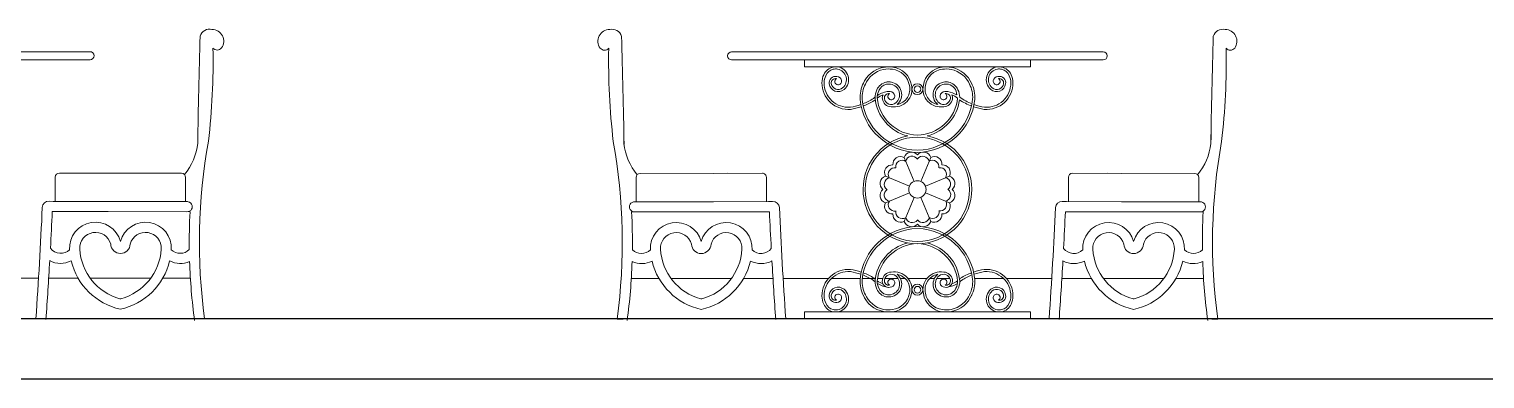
# Model space of a CAD drawing. Header units: millimetres. Extents: x 587797 to 2274247, y 1711 to 439204.
# Drawn here: x 973342 to 976882, y 287120 to 287971 of the extents above; entities that cross this region are included whole.
import ezdxf

# ---------------------------------------------------------------- set-up
doc = ezdxf.new("R2010")
doc.units = ezdxf.units.MM
doc.layers.add('finiture', color=7, linetype='Continuous', lineweight=20)

msp = doc.modelspace()

# ---------------------------------------------------------------- linework, layer by layer
for p, q in [((971939.651, 287266.983, 442.155), (991559.651, 287266.983, 442.155)), ((971939.651, 287266.983, 442.155), (991559.651, 287266.983, 442.155)), ((971939.651, 287119.666, 442.155), (1042638.019, 287119.666, 442.155))]:
    msp.add_line(p, q)
at = {"layer": 'finiture', "linetype": 'Continuous'}
for p, q in [((972586.4, 287915.796, 442.155), (973490.054, 287915.796, 442.155)), ((973312.867, 287896.109, 442.155), (973490.054, 287896.109, 442.155)), ((975050.544, 287915.382, 442.155), (975954.198, 287915.382, 442.155)), ((975227.731, 287895.694, 442.155), (975050.544, 287895.694, 442.155)), ((975777.011, 287895.694, 442.155), (975954.198, 287895.694, 442.155))]:
    msp.add_line(p, q, dxfattribs=at)
at = {"layer": 'finiture'}
for p, q in [((975227.731, 287878.898, 442.155), (975227.731, 287895.694, 442.155)), ((975227.731, 287895.694, 442.155), (975777.011, 287895.694, 442.155)), ((975777.011, 287878.898, 442.155), (975777.011, 287895.694, 442.155)), ((975227.731, 287878.898, 442.155), (975777.011, 287878.898, 442.155)), ((975470.064, 287658.659, 442.155), (975494.294, 287600.162, 442.155)), ((975534.678, 287658.659, 442.155), (975510.448, 287600.162, 442.155)), ((973405.434, 287551.508, 442.155), (973405.522, 287610.57, 442.155)), ((973712.699, 287619.863, 442.155), (973415.381, 287620.399, 442.155)), ((973534.509, 287620.131, 442.155), (973499.668, 287620.272, 442.155)), ((973722.439, 287550.943, 442.155), (973722.528, 287610.005, 442.155)), ((974818.159, 287550.528, 442.155), (974818.071, 287609.59, 442.155)), ((974827.9, 287619.449, 442.155), (975125.217, 287619.984, 442.155)), ((975006.09, 287619.717, 442.155), (975040.93, 287619.858, 442.155)), ((975135.165, 287551.093, 442.155), (975135.076, 287610.155, 442.155)), ((975424.375, 287612.97, 442.155), (975482.872, 287588.74, 442.155)), ((975580.367, 287612.97, 442.155), (975521.87, 287588.74, 442.155)), ((975869.578, 287551.093, 442.155), (975869.667, 287610.155, 442.155)), ((976176.843, 287619.449, 442.155), (975879.525, 287619.984, 442.155)), ((975998.653, 287619.717, 442.155), (975963.813, 287619.858, 442.155)), ((976186.583, 287550.528, 442.155), (976186.672, 287609.59, 442.155)), ((975424.375, 287548.356, 442.155), (975482.872, 287572.586, 442.155)), ((975580.367, 287548.356, 442.155), (975521.87, 287572.586, 442.155)), ((973400.69, 287551.515, 442.155), (973390.4, 287551.959, 442.155)), ((973534.405, 287551.225, 442.155), (973400.69, 287551.515, 442.155)), ((973534.405, 287551.225, 442.155), (973727.182, 287550.935, 442.155)), ((975006.193, 287550.811, 442.155), (974813.416, 287550.521, 442.155)), ((975006.193, 287550.811, 442.155), (975139.908, 287551.1, 442.155)), ((975139.908, 287551.1, 442.155), (975150.198, 287551.544, 442.155)), ((975494.294, 287561.164, 442.155), (975470.064, 287502.667, 442.155)), ((975534.678, 287502.667, 442.155), (975510.448, 287561.164, 442.155)), ((975864.834, 287551.1, 442.155), (975854.544, 287551.544, 442.155)), ((975998.549, 287550.811, 442.155), (975864.834, 287551.1, 442.155)), ((975998.549, 287550.811, 442.155), (976191.326, 287550.521, 442.155)), ((973534.368, 287526.616, 442.155), (973398.169, 287526.913, 442.155)), ((973534.368, 287526.616, 442.155), (973733.282, 287526.317, 442.155)), ((975006.23, 287526.201, 442.155), (974807.316, 287525.902, 442.155)), ((975006.23, 287526.201, 442.155), (975142.429, 287526.499, 442.155)), ((975998.512, 287526.201, 442.155), (975862.313, 287526.499, 442.155)), ((975998.512, 287526.201, 442.155), (976197.426, 287525.902, 442.155)), ((973364.855, 287364.547, 442.155), (973254.605, 287364.547, 442.155)), ((973461.166, 287364.547, 442.155), (973389.51, 287364.547, 442.155)), ((973637.592, 287364.547, 442.155), (973490.487, 287364.547, 442.155)), ((973734.097, 287364.547, 442.155), (973666.913, 287364.547, 442.155)), ((974806.502, 287364.133, 442.155), (974873.685, 287364.133, 442.155)), ((974903.006, 287364.133, 442.155), (975050.111, 287364.133, 442.155)), ((975079.432, 287364.133, 442.155), (975151.088, 287364.133, 442.155)), ((975175.743, 287364.133, 442.155), (975285.993, 287364.133, 442.155)), ((975293.203, 287364.133, 442.155), (975363.121, 287364.133, 442.155)), ((975368.389, 287364.133, 442.155), (975400.071, 287364.133, 442.155)), ((975405.369, 287364.133, 442.155), (975417.862, 287364.133, 442.155)), ((975423.448, 287364.133, 442.155), (975455.02, 287364.133, 442.155)), ((975461.003, 287364.133, 442.155), (975472.203, 287364.133, 442.155)), ((975479.3, 287364.133, 442.155), (975525.443, 287364.133, 442.155)), ((975525.443, 287364.133, 442.155), (975479.3, 287364.133, 442.155)), ((975543.74, 287364.133, 442.155), (975532.54, 287364.133, 442.155)), ((975581.294, 287364.133, 442.155), (975549.722, 287364.133, 442.155)), ((975711.539, 287364.133, 442.155), (975641.621, 287364.133, 442.155)), ((975828.999, 287364.133, 442.155), (975718.749, 287364.133, 442.155)), ((975925.31, 287364.133, 442.155), (975853.654, 287364.133, 442.155)), ((976101.736, 287364.133, 442.155), (975954.631, 287364.133, 442.155)), ((976198.241, 287364.133, 442.155), (976131.057, 287364.133, 442.155)), ((973358.353, 287266.11, 442.155), (973373.131, 287266.088, 442.155)), ((973768.662, 287265.405, 442.155), (973753.884, 287265.427, 442.155)), ((974771.936, 287264.99, 442.155), (974786.714, 287265.012, 442.155)), ((975182.245, 287265.695, 442.155), (975167.467, 287265.673, 442.155)), ((975227.731, 287282.428, 442.155), (975227.731, 287265.632, 442.155)), ((975227.731, 287282.428, 442.155), (975777.011, 287282.428, 442.155)), ((975777.011, 287282.428, 442.155), (975777.011, 287265.632, 442.155)), ((975822.497, 287265.695, 442.155), (975837.275, 287265.673, 442.155)), ((976232.806, 287264.99, 442.155), (976218.028, 287265.012, 442.155))]:
    msp.add_line(p, q, dxfattribs=at)
for centre, radius in [((975502.371, 287824.613, 442.155), 13.301), ((975502.371, 287824.613, 442.155), 8.068), ((975502.371, 287580.663, 442.155), 126.878), ((975502.371, 287580.663, 442.155), 21.106), ((975502.371, 287336.713, 442.155), 13.301), ((975502.371, 287336.713, 442.155), 8.068)]:
    msp.add_circle(centre, radius, dxfattribs=at)
for centre, radius, start, end in [((973781.047, 287946.421, 442.155), 24.28, 76.647707, 163.070705), ((973786.654, 287941.48, 442.155), 28.565, 324.347383, 90), ((974753.944, 287941.065, 442.155), 28.565, 90, 215.652617), ((974759.551, 287946.007, 442.155), 24.28, 16.929295, 103.352293), ((976245.191, 287946.007, 442.155), 24.28, 76.647707, 163.070705), ((976250.799, 287941.065, 442.155), 28.565, 324.347383, 90), ((992539.591, 287394.947, 442.155), 18790.075, 178.2949969, 179.0978898), ((972163.292, 287890.484, 442.155), 1626.043, 353.202709, 1.194978), ((973799.235, 287933.683, 442.155), 13.835, 222.176822, 320.213134), ((974741.364, 287933.269, 442.155), 13.835, 219.786866, 317.823178), ((976377.306, 287890.069, 442.155), 1626.043, 178.805022, 186.797291), ((956001.007, 287394.532, 442.155), 18790.075, 0.9021102, 1.7050031), ((995003.735, 287394.532, 442.155), 18790.075, 178.2949969, 179.0978898), ((974627.437, 287890.069, 442.155), 1626.043, 353.202709, 1.194978), ((976263.379, 287933.269, 442.155), 13.835, 222.176822, 320.213134), ((975314.001, 287840.154, 442.155), 43.937, 153.538622, 180), ((975303.624, 287847.682, 442.155), 31.364, 101.151267, 157.404265), ((975314.001, 287840.154, 442.155), 38.705, 153.538622, 180.230181), ((975303.624, 287847.682, 442.155), 26.132, 103.422277, 157.404265), ((975303.619, 287839.682, 442.155), 15.99, 79.532739, 188.280594), ((975303.903, 287839.094, 442.155), 39.825, 83.160325, 100.569956), ((975303.903, 287839.094, 442.155), 34.592, 83.160325, 100.569956), ((975306.443, 287843.758, 442.155), 11.648, 7.435488, 89.601673), ((975303.624, 287847.682, 442.155), 31.364, 310.065957, 81.936811), ((975303.624, 287847.682, 442.155), 26.132, 310.065957, 80.308004), ((975432.867, 287811.054, 442.155), 67.992, 101.151267, 157.404265), ((975432.799, 287811.104, 442.155), 62.677, 101.705971, 157.423148), ((975433.147, 287802.466, 442.155), 76.453, 83.160325, 100.569956), ((975433.147, 287802.466, 442.155), 71.22, 83.160325, 100.569956), ((975435.351, 287825.47, 442.155), 48.12, 9.444628, 82.504445), ((975435.351, 287825.47, 442.155), 53.353, 9.444628, 82.504445), ((975569.391, 287825.47, 442.155), 53.353, 97.495555, 170.555372), ((975569.391, 287825.47, 442.155), 48.12, 97.495555, 170.555372), ((975571.596, 287802.466, 442.155), 76.453, 79.430044, 96.839675), ((975571.596, 287802.466, 442.155), 71.22, 79.430044, 96.839675), ((975571.943, 287811.104, 442.155), 62.677, 22.576852, 78.294029), ((975571.875, 287811.054, 442.155), 67.992, 22.595735, 78.848733), ((975701.119, 287847.682, 442.155), 31.364, 98.063189, 229.934043), ((975701.119, 287847.682, 442.155), 26.132, 99.691996, 229.934043), ((975698.299, 287843.758, 442.155), 11.648, 90.398327, 172.564512), ((975700.839, 287839.094, 442.155), 39.825, 79.430044, 96.839675), ((975700.839, 287839.094, 442.155), 34.592, 79.430044, 96.839675), ((975701.123, 287839.682, 442.155), 15.99, 351.719406, 100.467261), ((975701.119, 287847.682, 442.155), 31.364, 22.595735, 78.848733), ((975701.119, 287847.682, 442.155), 26.132, 22.595735, 76.577723), ((975690.741, 287840.154, 442.155), 38.705, 359.769819, 26.461378), ((975690.741, 287840.154, 442.155), 43.937, 0, 26.461378), ((975334.363, 287839.562, 442.155), 64.302, 179.472052, 274.736745), ((975334.363, 287839.562, 442.155), 59.069, 179.472052, 274.736745), ((975309.617, 287840.555, 442.155), 22.052, 188.280594, 310.065957), ((975303.619, 287839.682, 442.155), 10.758, 79.532739, 188.280594), ((975309.617, 287840.555, 442.155), 16.819, 188.280594, 310.065957), ((975309.268, 287843.285, 442.155), 7.894, 117.905286, 266.319642), ((975309.322, 287844.134, 442.155), 8.744, 266.319642, 7.435488), ((975441.973, 287803.985, 442.155), 79.223, 153.42599, 183.260301), ((975442.034, 287803.963, 442.155), 74.054, 153.423856, 183.07595), ((975443.245, 287803.526, 442.155), 43.937, 153.538622, 180), ((975432.867, 287811.054, 442.155), 31.364, 101.151267, 157.404265), ((975443.245, 287803.526, 442.155), 38.705, 153.538622, 180.230181), ((975438.965, 287755.633, 442.155), 63.704, 95.496804, 122.210025), ((975432.867, 287811.054, 442.155), 26.132, 103.422277, 157.404265), ((975433.147, 287802.466, 442.155), 39.825, 83.160325, 100.569956), ((975433.147, 287802.466, 442.155), 34.592, 83.160325, 100.569956), ((975432.862, 287803.054, 442.155), 15.99, 79.532739, 90), ((975435.686, 287807.13, 442.155), 11.648, 7.435488, 89.601673), ((975432.867, 287811.054, 442.155), 31.364, 310.065957, 81.936811), ((975432.867, 287811.054, 442.155), 26.132, 310.065957, 80.308004), ((975445.712, 287824.613, 442.155), 43.358, 260.375161, 13.273445), ((975445.712, 287824.613, 442.155), 38.126, 281.459237, 13.273445), ((975559.03, 287824.613, 442.155), 43.358, 166.726555, 279.624839), ((975559.03, 287824.613, 442.155), 38.126, 166.726555, 258.540763), ((975571.875, 287811.054, 442.155), 31.364, 98.063189, 229.934043), ((975571.875, 287811.054, 442.155), 26.132, 99.691996, 229.934043), ((975569.056, 287807.13, 442.155), 11.648, 90.398327, 172.564512), ((975571.596, 287802.466, 442.155), 39.825, 79.430044, 96.839675), ((975571.596, 287802.466, 442.155), 34.592, 79.430044, 96.839675), ((975571.88, 287803.054, 442.155), 15.99, 75.334691, 100.467261), ((975565.778, 287755.633, 442.155), 63.704, 59.611886, 80.831495), ((975571.875, 287811.054, 442.155), 31.364, 22.595735, 78.848733), ((975571.875, 287811.054, 442.155), 26.132, 358.973302, 76.577723), ((975561.498, 287803.526, 442.155), 43.937, 1.563269, 26.461378), ((975562.709, 287803.963, 442.155), 74.054, 356.92405, 26.576144), ((975562.769, 287803.985, 442.155), 79.223, 356.739699, 26.57401), ((975670.379, 287839.562, 442.155), 64.302, 265.263255, 0.527948), ((975670.379, 287839.562, 442.155), 59.069, 265.263255, 0.527948), ((975695.125, 287840.555, 442.155), 22.052, 229.934043, 351.719406), ((975695.125, 287840.555, 442.155), 16.819, 229.934043, 351.719406), ((975695.42, 287844.134, 442.155), 8.744, 172.564512, 273.680358), ((975695.475, 287843.285, 442.155), 7.894, 273.680358, 62.094714), ((975701.123, 287839.682, 442.155), 10.758, 351.719406, 100.467261), ((975318.394, 287919.944, 442.155), 140.802, 278.514397, 289.186596), ((975316.19, 287928.19, 442.155), 154.505, 278.741979, 288.701592), ((975504.823, 287813.382, 442.155), 142.624, 185.593843, 269.014903), ((975504.823, 287813.382, 442.155), 137.391, 185.593843, 268.67444), ((975318.394, 287919.944, 442.155), 140.802, 291.34735, 303.029989), ((975316.19, 287928.19, 442.155), 154.505, 290.656816, 301.640496), ((975394.429, 287802.995, 442.155), 1.308, 303.029989, 313.238733), ((975438.965, 287755.633, 442.155), 63.704, 128.448527, 133.238733), ((975396.555, 287797.765, 442.155), 1.308, 301.640496, 315.188263), ((975396.555, 287797.765, 442.155), 1.308, 301.640496, 315.188263), ((975438.965, 287755.633, 442.155), 58.471, 132.051221, 135.188263), ((975504.823, 287813.382, 442.155), 105.996, 185.593843, 255.757483), ((975504.823, 287813.382, 442.155), 100.763, 185.593843, 268.605591), ((975438.965, 287755.633, 442.155), 58.471, 110.275917, 125.992295), ((975432.862, 287803.054, 442.155), 15.99, 152.322396, 188.280594), ((975438.861, 287803.927, 442.155), 22.052, 188.280594, 268.486258), ((975432.862, 287803.054, 442.155), 10.758, 79.532739, 188.280594), ((975438.861, 287803.927, 442.155), 16.819, 188.280594, 310.065957), ((975438.965, 287755.633, 442.155), 58.471, 95.496804, 98.903199), ((975438.511, 287806.657, 442.155), 7.894, 117.905286, 266.319642), ((975438.566, 287807.506, 442.155), 8.744, 266.319642, 7.435488), ((975438.244, 287780.575, 442.155), 1.308, 80.375161, 88.486258), ((975499.919, 287813.382, 442.155), 100.763, 271.394409, 354.053025), ((975499.919, 287813.382, 442.155), 142.624, 270.985097, 354.406157), ((975499.919, 287813.382, 442.155), 137.391, 271.32556, 354.406157), ((975499.919, 287813.382, 442.155), 105.996, 284.242517, 351.834817), ((975565.881, 287803.927, 442.155), 16.819, 229.934043, 351.719406), ((975566.177, 287807.506, 442.155), 8.744, 172.564512, 273.680358), ((975566.498, 287780.575, 442.155), 1.308, 91.513742, 99.624839), ((975565.881, 287803.927, 442.155), 22.052, 271.513742, 351.719406), ((975566.231, 287806.657, 442.155), 7.894, 273.680358, 62.094714), ((975571.88, 287803.054, 442.155), 10.758, 351.719406, 100.467261), ((975571.88, 287803.054, 442.155), 15.99, 351.719406, 27.677604), ((975565.778, 287755.633, 442.155), 58.471, 54.007705, 69.724083), ((975688.552, 287928.19, 442.155), 154.505, 237.193321, 249.343184), ((975686.349, 287919.944, 442.155), 140.802, 234.915878, 248.65265), ((975688.552, 287928.19, 442.155), 154.505, 251.298408, 261.258021), ((975686.349, 287919.944, 442.155), 140.802, 250.813404, 261.485603), ((1005294.055, 287288.684, 442.155), 31544.538, 179.1898788, 179.2658828), ((943246.543, 287288.27, 442.155), 31544.538, 0.7341172, 0.8101212), ((975502.371, 287580.663, 442.155), 132.111, 100.301769, 79.698231), ((1007758.199, 287288.27, 442.155), 31544.538, 179.1898788, 179.2658828), ((973605.954, 287710.235, 442.155), 147.183, 320.634117, 353.215104), ((975140.021, 287452.511, 442.155), 1384.065, 169.782263, 187.7694), ((973400.577, 287452.097, 442.155), 1384.065, 352.2306, 10.217737), ((974934.644, 287709.82, 442.155), 147.183, 186.784896, 219.365883), ((976070.098, 287709.82, 442.155), 147.183, 320.634117, 353.215104), ((977604.165, 287452.097, 442.155), 1384.065, 169.782263, 187.7694), ((975441.351, 287621.436, 442.155), 18.969, 85.994413, 206.505587), ((975461.599, 287641.684, 442.155), 18.969, 63.494413, 184.005587), ((975465.411, 287635.509, 442.155), 15.972, 57.030783, 187.354617), ((975488.054, 287652.642, 442.155), 18.969, 40.994413, 161.505587), ((975489.213, 287645.479, 442.155), 15.972, 34.530783, 164.854617), ((975516.689, 287652.642, 442.155), 18.969, 18.494413, 139.005587), ((975515.018, 287645.58, 442.155), 15.972, 12.030783, 142.354617), ((975538.898, 287635.799, 442.155), 15.972, 349.530783, 119.854617), ((975543.144, 287641.684, 442.155), 18.969, 355.994413, 116.505587), ((975563.392, 287621.436, 442.155), 18.969, 333.494413, 94.005587), ((973415.366, 287610.555, 442.155), 9.844, 89.913906, 179.913906), ((970842.2, 287697.068, 442.155), 2567.363, 358.22261, 358.224595), ((973712.684, 287610.02, 442.155), 9.844, 359.913906, 89.913906), ((974827.914, 287609.605, 442.155), 9.844, 90.086094, 180.086094), ((975125.232, 287610.141, 442.155), 9.844, 0.086094, 90.086094), ((977698.398, 287696.653, 442.155), 2567.363, 181.775405, 181.77739), ((975430.393, 287594.981, 442.155), 18.969, 108.494413, 229.005587), ((975430.393, 287594.981, 442.155), 18.969, 108.494413, 229.005587), ((975437.454, 287593.31, 442.155), 15.972, 102.030783, 232.354617), ((975447.235, 287617.19, 442.155), 15.972, 79.530783, 209.854617), ((975557.217, 287617.624, 442.155), 15.972, 327.030783, 97.354617), ((975567.187, 287593.822, 442.155), 15.972, 304.530783, 74.854617), ((975574.35, 287594.981, 442.155), 18.969, 310.994413, 71.505587), ((975879.51, 287610.141, 442.155), 9.844, 89.913906, 179.913906), ((973306.345, 287696.653, 442.155), 2567.363, 358.22261, 358.224595), ((976176.828, 287609.605, 442.155), 9.844, 359.913906, 89.913906), ((975430.393, 287566.346, 442.155), 18.969, 130.994413, 251.505587), ((975430.393, 287566.346, 442.155), 18.969, 130.994413, 251.505587), ((975437.556, 287567.505, 442.155), 15.972, 124.530783, 254.854617), ((975567.288, 287568.016, 442.155), 15.972, 282.030783, 52.354617), ((975574.35, 287566.346, 442.155), 18.969, 288.494413, 49.005587), ((962978.042, 288001.221, 442.155), 10406.307, 355.9491987, 357.4428026), ((973389.721, 287536.223, 442.155), 15.75, 87.529389, 177.442803), ((973726.424, 287538.632, 442.155), 12.327, 266.4747, 93.353112), ((974814.174, 287538.217, 442.155), 12.327, 86.646888, 273.5253), ((975150.877, 287535.809, 442.155), 15.75, 2.557197, 92.470611), ((985562.556, 288000.807, 442.155), 10406.307, 182.5571974, 184.0508013), ((975441.351, 287539.891, 442.155), 18.969, 153.494413, 274.005587), ((975447.525, 287543.703, 442.155), 15.972, 147.030783, 277.354617), ((975557.507, 287544.136, 442.155), 15.972, 259.530783, 29.854617), ((975563.392, 287539.891, 442.155), 18.969, 265.994413, 26.505587), ((965442.187, 288000.807, 442.155), 10406.307, 355.9491987, 357.4428026), ((975853.865, 287535.809, 442.155), 15.75, 87.529389, 177.442803), ((976190.568, 287538.217, 442.155), 12.327, 266.4747, 93.353112), ((962978.042, 288001.221, 442.155), 10430.916, 356.9026943, 357.3937835), ((973503.238, 287437.743, 442.155), 62.987, 15.133905, 183.439212), ((973624.842, 287437.743, 442.155), 62.987, 356.560788, 164.866095), ((975140.021, 287452.511, 442.155), 1408.674, 176.996693, 180.740531), ((973400.577, 287452.097, 442.155), 1408.674, 359.259469, 3.003307), ((974915.756, 287437.328, 442.155), 62.987, 15.133905, 183.439212), ((975037.361, 287437.328, 442.155), 62.987, 356.560788, 164.866095), ((985562.556, 288000.807, 442.155), 10430.916, 182.6062165, 183.0973057), ((975461.599, 287519.643, 442.155), 18.969, 175.994413, 296.505587), ((975465.844, 287525.527, 442.155), 15.972, 169.530783, 299.854617), ((975488.054, 287508.685, 442.155), 18.969, 198.494413, 319.005587), ((975489.724, 287515.746, 442.155), 15.972, 192.030783, 322.354617), ((975515.53, 287515.848, 442.155), 15.972, 214.530783, 344.854617), ((975516.689, 287508.685, 442.155), 18.969, 220.994413, 341.505587), ((975539.332, 287525.817, 442.155), 15.972, 237.030783, 7.354617), ((975543.144, 287519.643, 442.155), 18.969, 243.494413, 4.005587), ((965442.187, 288000.807, 442.155), 10430.916, 356.9026943, 357.3937835), ((975967.382, 287437.328, 442.155), 62.987, 15.133905, 183.439212), ((976088.986, 287437.328, 442.155), 62.987, 356.560788, 164.866095), ((977604.165, 287452.097, 442.155), 1408.674, 176.996693, 180.740531), ((973503.238, 287437.743, 442.155), 38.378, 15.133905, 183.439212), ((973624.842, 287437.743, 442.155), 38.378, 356.560788, 164.866095), ((974915.756, 287437.328, 442.155), 38.378, 15.133905, 183.439212), ((975037.361, 287437.328, 442.155), 38.378, 356.560788, 164.866095), ((975504.823, 287347.944, 442.155), 142.624, 91.32556, 174.406157), ((975504.823, 287347.944, 442.155), 137.391, 91.32556, 174.406157), ((975499.919, 287347.944, 442.155), 137.391, 5.593843, 88.67444), ((975499.919, 287347.944, 442.155), 142.624, 5.593843, 88.67444), ((975967.382, 287437.328, 442.155), 38.378, 15.133905, 183.439212), ((976088.986, 287437.328, 442.155), 38.378, 356.560788, 164.866095), ((973418.664, 287456.473, 442.155), 31.267, 217.085753, 313.952285), ((973598.253, 287443.453, 442.155), 133.564, 183.439212, 254.576423), ((973564.04, 287448.779, 442.155), 23.777, 182.45073, 357.54927), ((973529.827, 287443.453, 442.155), 133.564, 285.423577, 356.560788), ((973709.416, 287456.473, 442.155), 31.267, 226.047715, 314.845739), ((974831.182, 287456.059, 442.155), 31.267, 225.154261, 313.952285), ((975010.771, 287443.038, 442.155), 133.564, 183.439212, 254.576423), ((974976.558, 287448.364, 442.155), 23.777, 182.45073, 357.54927), ((974942.346, 287443.038, 442.155), 133.564, 285.423577, 356.560788), ((975121.935, 287456.059, 442.155), 31.267, 226.047715, 322.914247), ((975504.823, 287347.944, 442.155), 105.996, 104.242517, 174.406157), ((975504.823, 287347.944, 442.155), 100.763, 91.394409, 174.406157), ((975499.919, 287347.944, 442.155), 100.763, 5.593843, 88.605591), ((975499.919, 287347.944, 442.155), 105.996, 5.593843, 75.757483), ((975882.808, 287456.059, 442.155), 31.267, 217.085753, 313.952285), ((976062.397, 287443.038, 442.155), 133.564, 183.439212, 254.576423), ((976028.184, 287448.364, 442.155), 23.777, 182.45073, 357.54927), ((975993.971, 287443.038, 442.155), 133.564, 285.423577, 356.560788), ((976173.56, 287456.059, 442.155), 31.267, 226.047715, 314.845739), ((962978.042, 288001.221, 442.155), 10430.916, 355.9491987, 356.7361673), ((973418.664, 287456.473, 442.155), 55.875, 241.543098, 297.391391), ((973598.253, 287443.453, 442.155), 158.173, 193.375381, 257.508195), ((973529.827, 287443.453, 442.155), 158.173, 282.491805, 346.624619), ((973709.416, 287456.473, 442.155), 55.875, 242.608609, 293.991191), ((975140.021, 287452.511, 442.155), 1408.674, 181.915514, 187.7694), ((973400.577, 287452.097, 442.155), 1408.674, 352.2306, 358.084486), ((974831.182, 287456.059, 442.155), 55.875, 246.008809, 297.391391), ((975010.771, 287443.038, 442.155), 158.173, 193.375381, 257.508195), ((974942.346, 287443.038, 442.155), 158.173, 282.491805, 346.624619), ((975121.935, 287456.059, 442.155), 55.875, 242.608609, 298.456902), ((985562.556, 288000.807, 442.155), 10430.916, 183.2638327, 184.0508013), ((965442.187, 288000.807, 442.155), 10430.916, 355.9491987, 356.7361673), ((975882.808, 287456.059, 442.155), 55.875, 241.543098, 297.391391), ((976062.397, 287443.038, 442.155), 158.173, 193.375381, 257.508195), ((975993.971, 287443.038, 442.155), 158.173, 282.491805, 346.624619), ((976173.56, 287456.059, 442.155), 55.875, 242.608609, 293.991191), ((977604.165, 287452.097, 442.155), 1408.674, 181.915514, 187.7694), ((975334.363, 287321.765, 442.155), 64.302, 85.263255, 180.527948), ((975334.363, 287321.765, 442.155), 59.069, 85.263255, 180.527948), ((975318.394, 287241.382, 442.155), 140.802, 70.813404, 81.485603), ((975316.19, 287233.137, 442.155), 154.505, 71.298408, 81.258021), ((975441.973, 287357.341, 442.155), 79.223, 176.739699, 206.57401), ((975442.034, 287357.363, 442.155), 74.054, 176.92405, 206.576144), ((975318.394, 287241.382, 442.155), 140.802, 56.970011, 68.65265), ((975316.19, 287233.137, 442.155), 154.505, 58.359504, 69.343184), ((975394.429, 287358.331, 442.155), 1.308, 46.761267, 56.970011), ((975438.965, 287405.693, 442.155), 63.704, 226.761267, 231.551473), ((975396.555, 287363.562, 442.155), 1.308, 44.811737, 58.359504), ((975396.555, 287363.562, 442.155), 1.308, 44.811737, 58.359504), ((975438.965, 287405.693, 442.155), 58.471, 224.811737, 227.948779), ((975443.245, 287357.8, 442.155), 43.937, 180, 206.461378), ((975443.245, 287357.8, 442.155), 38.705, 179.769819, 206.461378), ((975438.965, 287405.693, 442.155), 58.471, 234.007705, 249.724083), ((975432.862, 287358.272, 442.155), 15.99, 171.719406, 280.467261), ((975438.861, 287357.399, 442.155), 22.052, 91.513742, 171.719406), ((975432.862, 287358.272, 442.155), 10.758, 171.719406, 280.467261), ((975438.861, 287357.399, 442.155), 16.819, 49.934043, 171.719406), ((975438.511, 287354.669, 442.155), 7.894, 93.680358, 242.094714), ((975432.867, 287350.273, 442.155), 31.364, 278.063189, 49.934043), ((975432.867, 287350.273, 442.155), 26.132, 279.691996, 49.934043), ((975438.566, 287353.82, 442.155), 8.744, 352.564512, 93.680358), ((975438.244, 287380.751, 442.155), 1.308, 271.513742, 279.624839), ((975445.712, 287336.713, 442.155), 43.358, 346.726555, 99.624839), ((975445.712, 287336.713, 442.155), 38.126, 346.726555, 78.540763), ((975559.03, 287336.713, 442.155), 43.358, 80.375161, 193.273445), ((975559.03, 287336.713, 442.155), 38.126, 101.459237, 193.273445), ((975571.875, 287350.273, 442.155), 31.364, 130.065957, 261.936811), ((975571.875, 287350.273, 442.155), 26.132, 130.065957, 260.308004), ((975565.881, 287357.399, 442.155), 16.819, 8.280594, 130.065957), ((975566.177, 287353.82, 442.155), 8.744, 86.319642, 187.435488), ((975566.498, 287380.751, 442.155), 1.308, 260.375161, 268.486258), ((975565.881, 287357.399, 442.155), 22.052, 8.280594, 88.486258), ((975566.231, 287354.669, 442.155), 7.894, 297.905286, 86.319642), ((975571.88, 287358.272, 442.155), 15.99, 259.532739, 8.280594), ((975571.88, 287358.272, 442.155), 10.758, 259.532739, 8.280594), ((975565.778, 287405.693, 442.155), 58.471, 290.275917, 305.992295), ((975561.498, 287357.8, 442.155), 38.705, 333.538622, 0.230181), ((975561.498, 287357.8, 442.155), 43.937, 333.538622, 0), ((975565.778, 287405.693, 442.155), 58.471, 312.051221, 315.188263), ((975565.778, 287405.693, 442.155), 63.704, 308.448527, 313.238733), ((975608.187, 287363.562, 442.155), 1.308, 121.640496, 135.188263), ((975608.187, 287363.562, 442.155), 1.308, 121.640496, 135.188263), ((975688.552, 287233.137, 442.155), 154.505, 110.656816, 121.640496), ((975610.314, 287358.331, 442.155), 1.308, 123.029989, 133.238733), ((975686.349, 287241.382, 442.155), 140.802, 111.34735, 123.029989), ((975562.709, 287357.363, 442.155), 74.054, 333.423856, 3.07595), ((975562.769, 287357.341, 442.155), 79.223, 333.42599, 3.260301), ((975688.552, 287233.137, 442.155), 154.505, 98.741979, 108.701592), ((975686.349, 287241.382, 442.155), 140.802, 98.514397, 109.186596), ((975670.379, 287321.765, 442.155), 64.302, 359.472052, 94.736745), ((975670.379, 287321.765, 442.155), 59.069, 359.472052, 94.736745), ((975314.001, 287321.172, 442.155), 43.937, 180, 206.461378), ((975314.001, 287321.172, 442.155), 38.705, 179.769819, 206.461378), ((975303.619, 287321.644, 442.155), 15.99, 171.719406, 280.467261), ((975309.617, 287320.771, 442.155), 22.052, 49.934043, 171.719406), ((975303.619, 287321.644, 442.155), 10.758, 171.719406, 280.467261), ((975309.617, 287320.771, 442.155), 16.819, 49.934043, 171.719406), ((975309.268, 287318.042, 442.155), 7.894, 93.680358, 242.094714), ((975303.624, 287313.645, 442.155), 31.364, 278.063189, 49.934043), ((975303.624, 287313.645, 442.155), 26.132, 279.691996, 49.934043), ((975309.322, 287317.192, 442.155), 8.744, 352.564512, 93.680358), ((975432.867, 287350.273, 442.155), 67.992, 202.595735, 258.848733), ((975432.799, 287350.222, 442.155), 62.677, 202.576852, 258.294029), ((975432.867, 287350.273, 442.155), 31.364, 202.595735, 258.848733), ((975438.965, 287405.693, 442.155), 63.704, 237.789975, 264.503196), ((975432.867, 287350.273, 442.155), 26.132, 202.595735, 256.577723), ((975433.147, 287358.86, 442.155), 34.592, 259.430044, 276.839675), ((975435.686, 287354.196, 442.155), 11.648, 270.398327, 352.564512), ((975435.351, 287335.856, 442.155), 48.12, 277.495555, 350.555372), ((975435.351, 287335.856, 442.155), 53.353, 277.495555, 350.555372), ((975569.391, 287335.856, 442.155), 53.353, 189.444628, 262.504445), ((975569.391, 287335.856, 442.155), 48.12, 189.444628, 262.504445), ((975569.056, 287354.196, 442.155), 11.648, 187.435488, 269.601673), ((975571.596, 287358.86, 442.155), 34.592, 263.160325, 280.569956), ((975565.778, 287405.693, 442.155), 63.704, 279.168505, 302.210025), ((975571.875, 287350.273, 442.155), 26.132, 283.422277, 337.404265), ((975571.875, 287350.273, 442.155), 31.364, 281.151267, 337.404265), ((975571.943, 287350.222, 442.155), 62.677, 281.705971, 337.423148), ((975571.875, 287350.273, 442.155), 67.992, 281.151267, 337.404265), ((975701.119, 287313.645, 442.155), 31.364, 130.065957, 261.936811), ((975701.119, 287313.645, 442.155), 26.132, 130.065957, 260.308004), ((975695.125, 287320.771, 442.155), 22.052, 8.280594, 130.065957), ((975695.125, 287320.771, 442.155), 16.819, 8.280594, 130.065957), ((975695.42, 287317.192, 442.155), 8.744, 86.319642, 187.435488), ((975695.475, 287318.042, 442.155), 7.894, 297.905286, 86.319642), ((975701.123, 287321.644, 442.155), 15.99, 259.532739, 8.280594), ((975701.123, 287321.644, 442.155), 10.758, 259.532739, 8.280594), ((975690.741, 287321.172, 442.155), 38.705, 333.538622, 0.230181), ((975690.741, 287321.172, 442.155), 43.937, 333.538622, 0), ((973564.04, 287319.443, 442.155), 4.922, 254.576423, 285.423577), ((974976.558, 287319.029, 442.155), 4.922, 254.576423, 285.423577), ((975303.624, 287313.645, 442.155), 31.364, 202.595735, 258.848733), ((975303.624, 287313.645, 442.155), 26.132, 202.595735, 256.577723), ((975303.903, 287322.232, 442.155), 34.592, 259.430044, 276.839675), ((975306.443, 287317.568, 442.155), 11.648, 270.398327, 352.564512), ((975433.147, 287358.86, 442.155), 71.22, 259.430044, 276.839675), ((975433.147, 287358.86, 442.155), 39.825, 259.430044, 276.839675), ((975571.596, 287358.86, 442.155), 71.22, 263.160325, 280.569956), ((975571.596, 287358.86, 442.155), 39.825, 263.160325, 280.569956), ((975698.299, 287317.568, 442.155), 11.648, 187.435488, 269.601673), ((975700.839, 287322.232, 442.155), 34.592, 263.160325, 280.569956), ((975701.119, 287313.645, 442.155), 26.132, 283.422277, 337.404265), ((975701.119, 287313.645, 442.155), 31.364, 281.151267, 337.404265), ((976028.184, 287319.029, 442.155), 4.922, 254.576423, 285.423577), ((975303.903, 287322.232, 442.155), 39.825, 259.430044, 276.839675), ((975433.147, 287358.86, 442.155), 76.453, 259.430044, 276.839675), ((975571.596, 287358.86, 442.155), 76.453, 263.160325, 280.569956), ((975700.839, 287322.232, 442.155), 39.825, 263.160325, 280.569956)]:
    msp.add_arc(centre, radius, start, end, dxfattribs=at)
at = {"layer": 'finiture', "linetype": 'Continuous'}
for centre, start, end in [((973490.054, 287905.952, 442.155), 270, 90), ((975050.544, 287905.538, 442.155), 90, 270), ((975954.198, 287905.538, 442.155), 270, 90)]:
    msp.add_arc(centre, 9.844, start, end, dxfattribs=at)

doc.saveas('drawing.dxf')
